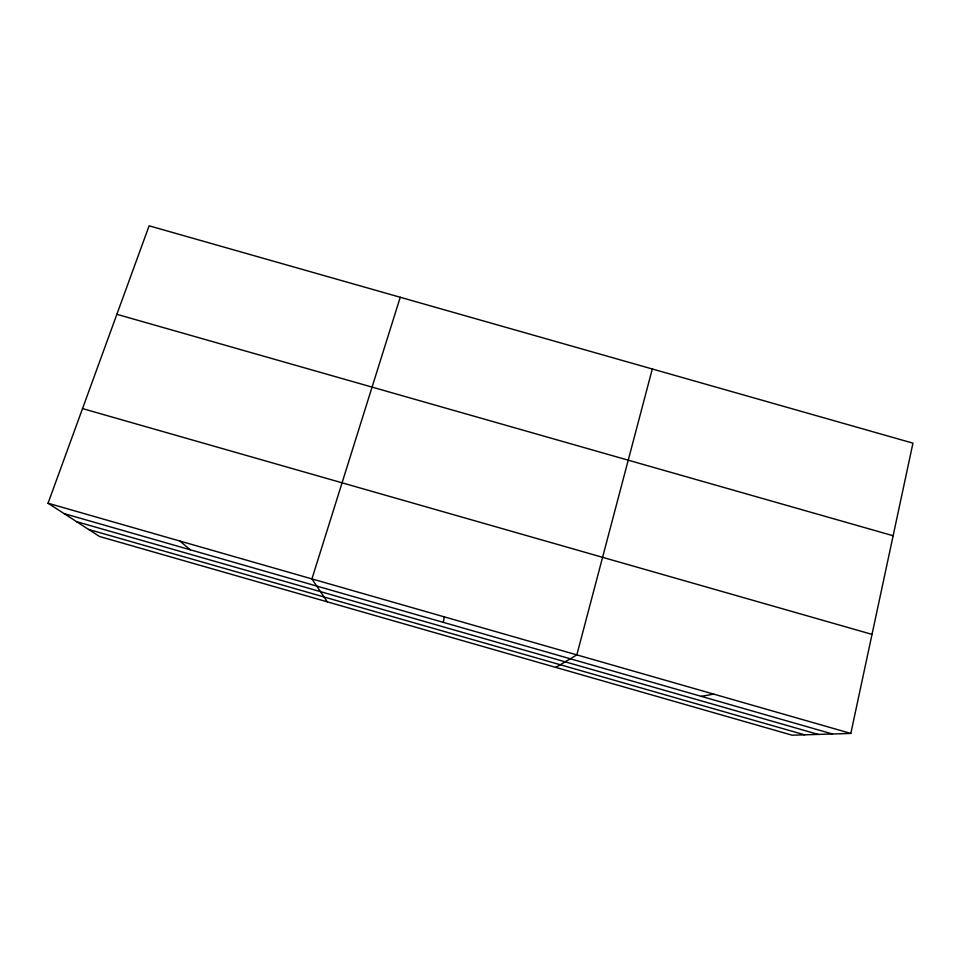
<?xml version="1.0" encoding="UTF-8"?>
<svg xmlns="http://www.w3.org/2000/svg" width="961" height="961" viewBox="0 0 961 961"><rect width="100%" height="100%" fill="white"/><g stroke="black" fill="none" stroke-linecap="round" stroke-linejoin="round"><path stroke-width="1.44" d="M443.381 622.38L444.258 616.854M850.821 733.435L912.95 443.153L149.123 225.811L48.05 503.24L99.5 536.478L792.104 735.189L850.821 733.435L48.05 503.24M652.303 368.988L576.828 654.873L555.842 667.402M400.244 297.273L311.929 578.906L327.293 601.826M701.266 696.341L713.687 694.118M116.882 314.319L893.129 535.733M82.538 408.581L872.023 634.38M64.099 513.606L832.502 733.988M76.604 521.679L818.219 734.408M88.616 529.439L804.525 734.817M179.863 541.031L190.29 549.8"/></g></svg>
